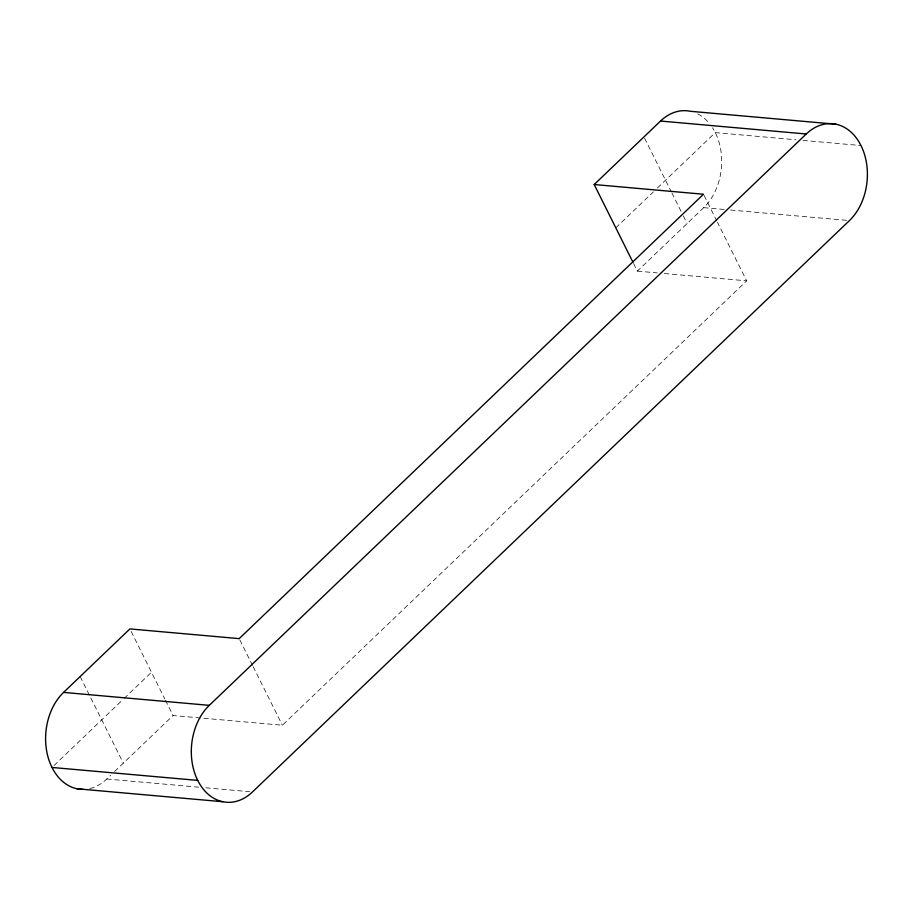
<?xml version="1.0" encoding="UTF-8"?>
<svg xmlns="http://www.w3.org/2000/svg" width="913" height="913" viewBox="0 0 913 913"><rect width="100%" height="100%" fill="white"/><g stroke="black" fill="none" stroke-linecap="round" stroke-linejoin="round"><path stroke-width="0.68" stroke-dasharray="4.57 3.42" d="M54.027 765.505L123.072 699.438M124.077 698.456L151.49 672.23M615.796 227.828L653.354 191.878M657.417 187.987L715.278 132.602L795.919 139.769M89.851 788.592A53.787 39.442 -84.9 0 0 106.753 779.006L110.656 775.274M114.559 771.542L173.082 715.53L282.368 725.23L746.663 280.839L717.458 222.258M633.565 263.492L637.377 271.127L703.706 207.65A53.787 39.442 -84.9 0 0 712.551 127.797M802.995 140.397L860.993 145.544M703.706 207.65L724.933 209.534M730.583 210.036L848.006 220.467M637.377 271.127L657.246 272.896M664.344 273.523L746.663 280.839M106.753 779.006L198.714 787.177M205.79 787.805L249.637 791.708M704.128 195.508L716.819 220.98M644.578 138.194L671.249 191.673M671.888 192.951L682.684 214.601M683.312 215.879L687.124 223.514M239.822 639.91L252.524 665.383M253.163 666.65L282.368 725.23M131.175 631.476L164.831 698.97M165.458 700.248L173.082 715.53M80.161 676.533L123.335 763.142M697.715 113.897A53.787 39.442 -84.9 0 1 708.568 122.479"/><path stroke-width="1.37" d="M83.403 789.391A53.787 39.442 -84.9 0 1 46.985 752.689A53.787 39.442 -84.9 0 1 63.579 692.408L129.908 628.92L239.195 638.632L703.489 194.241L594.203 184.529L632.937 262.214M594.203 184.529L660.533 121.041A53.787 39.442 -84.9 0 1 690.308 111.283L836.023 124.225M197.722 780.398A53.787 39.442 -84.9 0 1 209.294 705.35L806.247 133.994A53.787 39.442 -84.9 0 1 860.993 145.544A53.787 39.442 -84.9 0 1 849.421 220.592L252.467 791.959A53.787 39.442 -84.9 0 1 197.722 780.398L52.007 767.456M660.533 121.041L806.247 133.994M63.579 692.408L209.294 705.35M76.977 788.775L222.692 801.717"/></g></svg>
